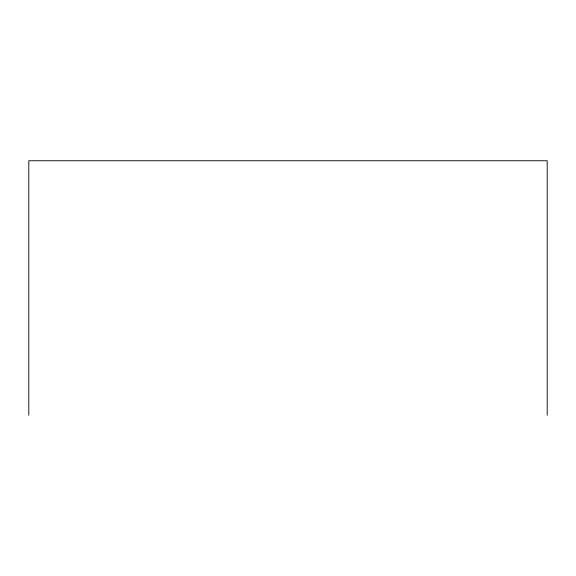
<?xml version="1.0" encoding="UTF-8"?>
<svg xmlns="http://www.w3.org/2000/svg" width="576" height="576" viewBox="0 0 576 576"><rect width="100%" height="100%" fill="white"/><g stroke="black" fill="none" stroke-linecap="round" stroke-linejoin="round"><path stroke-width="0.86" d="M547.2 415.246L547.2 160.754L28.8 160.754L28.8 415.246"/></g></svg>
